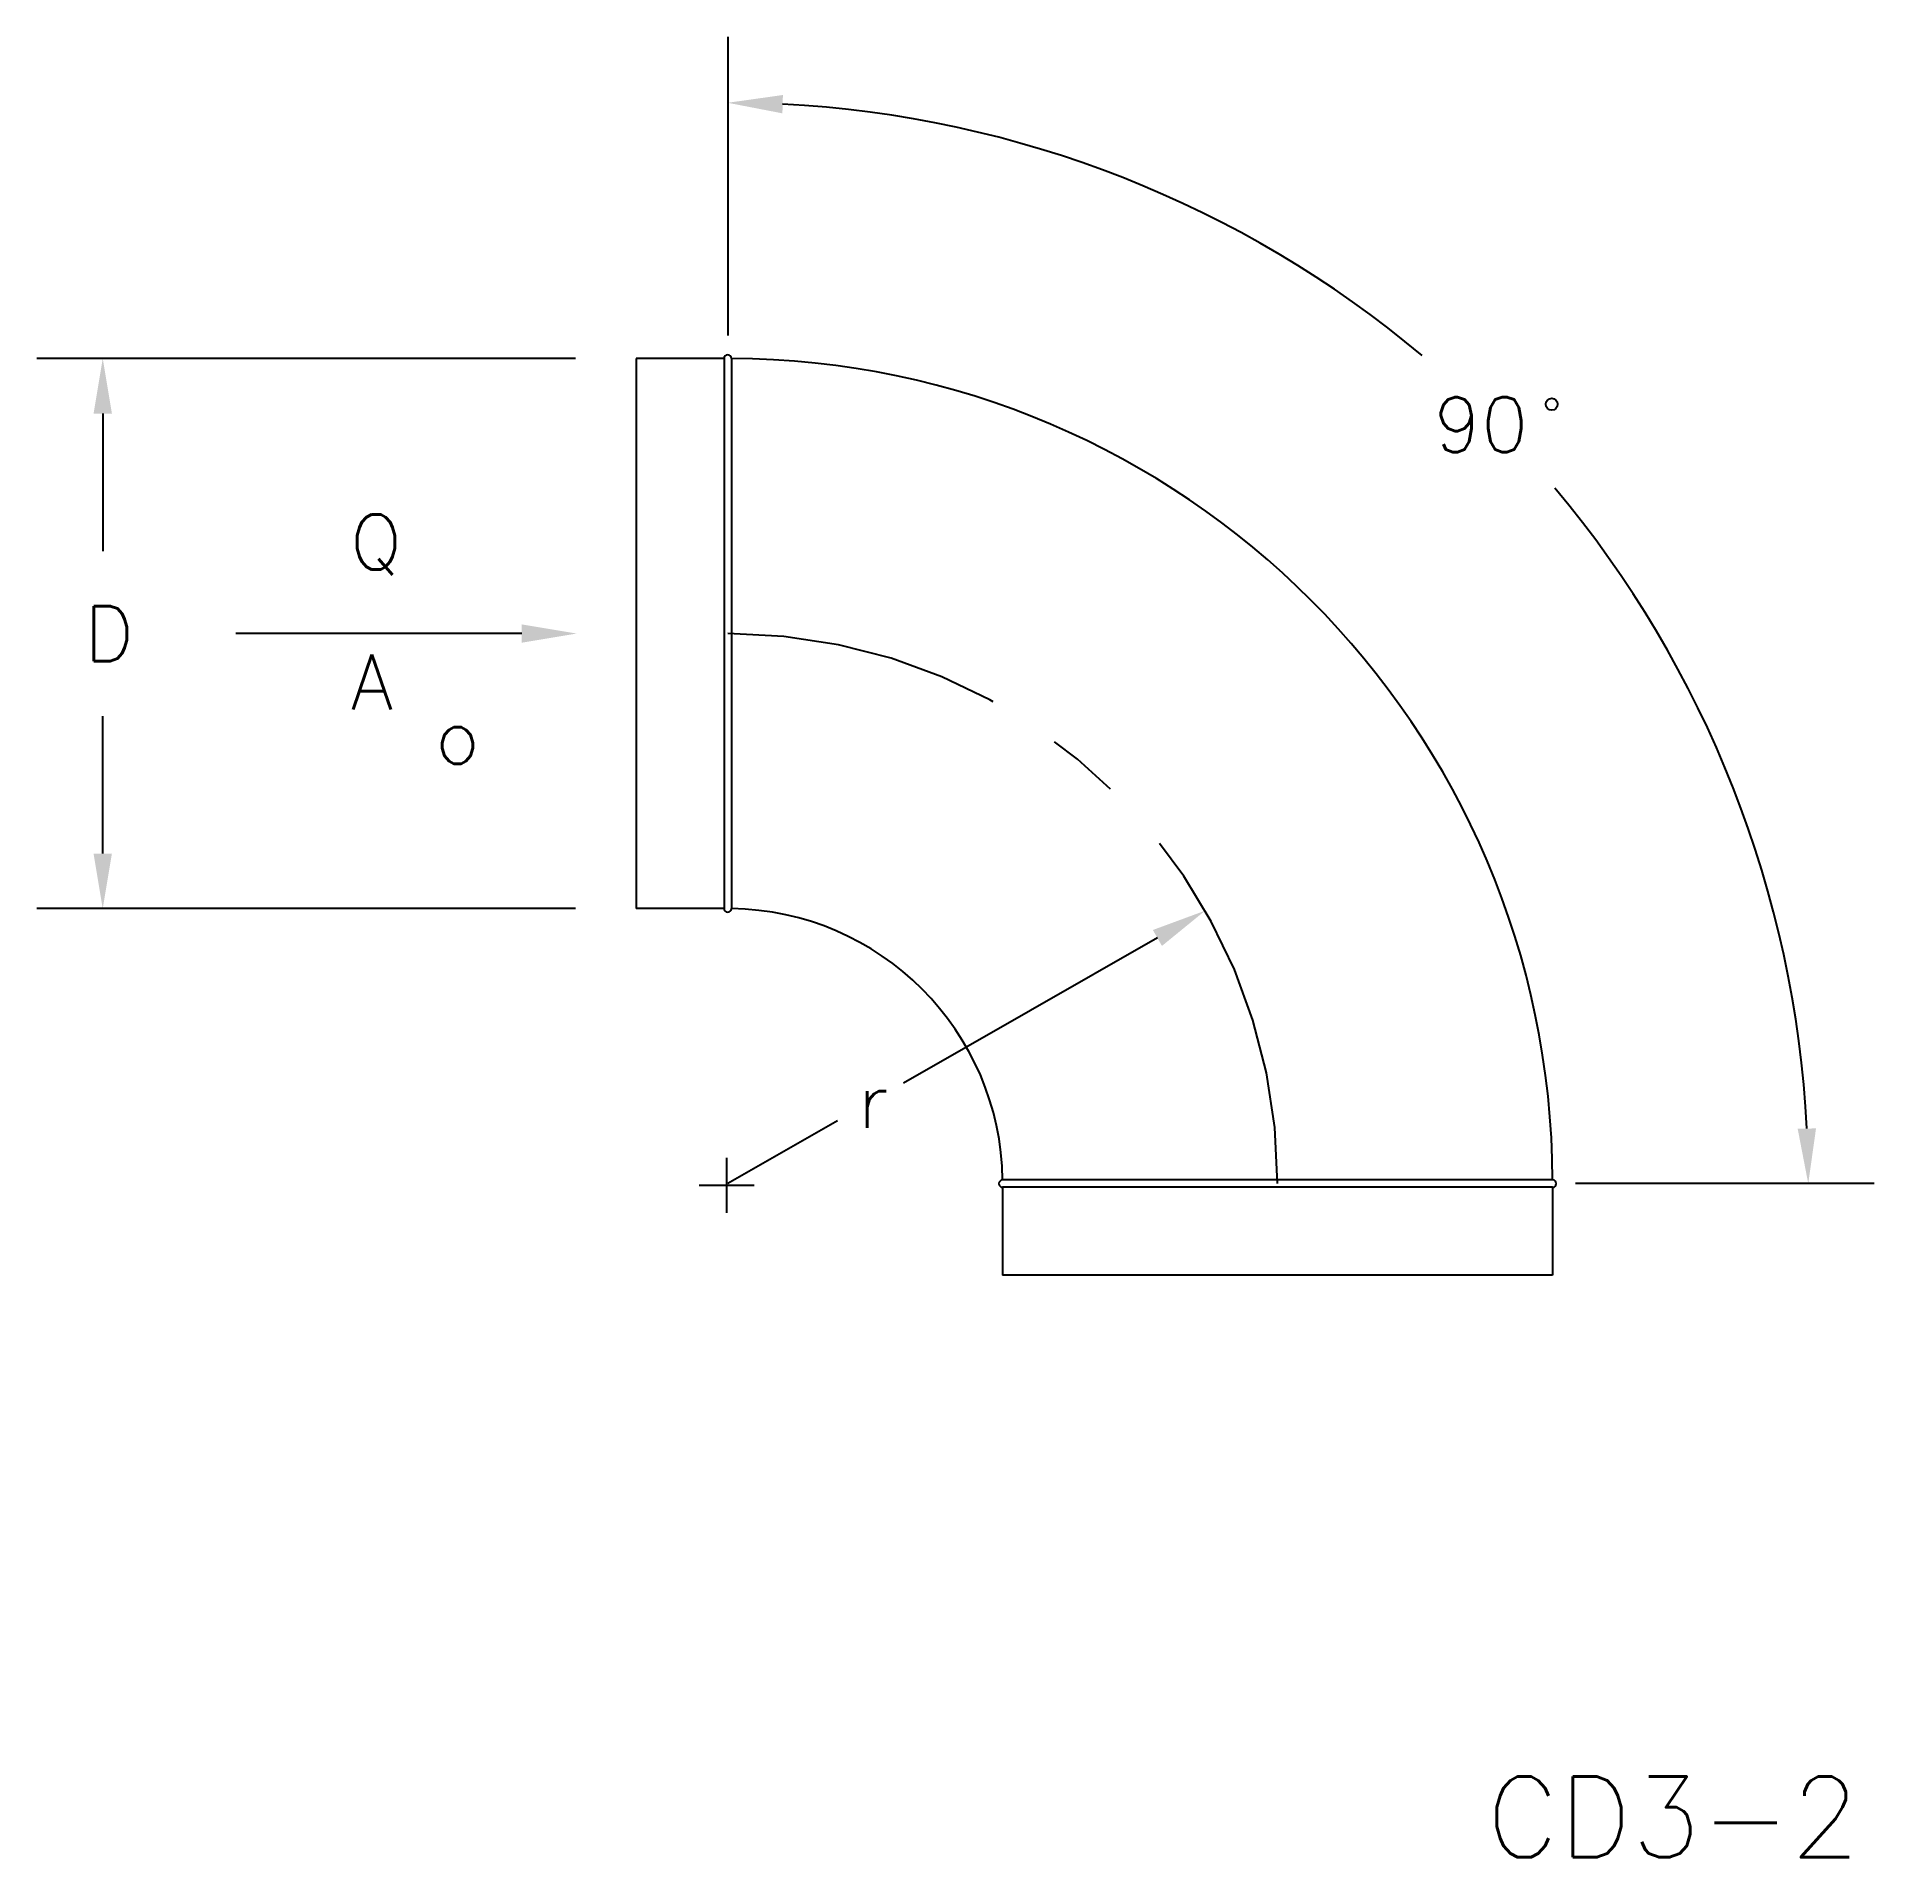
# Model space of a CAD drawing. Extents: x 3.51 to 8.53, y 1.76 to 6.72.
import ezdxf
from ezdxf.enums import TextEntityAlignment as Align

# ---------------------------------------------------------------- set-up
doc = ezdxf.new("R2010")
doc.units = 0
doc.header["$LTSCALE"] = 0.8
doc.header["$MEASUREMENT"] = 0
doc.linetypes.add('CENTER', pattern=[2, 1.25, -0.25, 0.25, -0.25])
doc.layers.get('0').update_dxf_attribs({"linetype": 'CONTINUOUS'})
doc.layers.add('NUMBER', color=7, linetype='CONTINUOUS')
doc.styles.add('ROMANS', font='romans')

msp = doc.modelspace()

# ---------------------------------------------------------------- linework, layer by layer
for p, q in [((5.399, 6.7196), (5.399, 5.9048)), ((4.9838, 5.8423), (3.5144, 5.8423)), ((5.149, 5.8423), (5.149, 4.3423)), ((5.389, 5.8423), (5.149, 5.8423)), ((5.389, 5.8423), (5.389, 4.3423)), ((5.409, 5.8423), (5.409, 4.3423)), ((3.6944, 5.6923), (3.6944, 5.3173)), ((4.8372, 5.0923), (4.0576, 5.0923)), ((3.6944, 4.4923), (3.6944, 4.8673)), ((4.9838, 4.3423), (3.5144, 4.3423)), ((5.389, 4.3423), (5.149, 4.3423)), ((6.5711, 4.2622), (5.8788, 3.8666)), ((5.6988, 3.7637), (5.399, 3.5923)), ((5.3961, 3.6625), (5.3961, 3.5125)), ((5.4711, 3.5875), (5.3211, 3.5875)), ((7.649, 3.6023), (6.149, 3.6023)), ((6.149, 3.5823), (6.149, 3.3423)), ((7.649, 3.5823), (6.149, 3.5823)), ((7.649, 3.5823), (7.649, 3.3423)), ((8.5263, 3.5923), (7.7115, 3.5923)), ((7.649, 3.3423), (6.149, 3.3423))]:
    msp.add_line(p, q)
msp.add_circle((7.6466, 5.7176), 0.0161)
for centre, radius, start, end in [((5.399, 3.5923), 2.9473, 50.0173, 87.0837), ((5.399, 5.8423), 0.01, 0, 180), ((5.399, 3.5923), 2.25, 0.2546, 89.7454), ((5.399, 3.5923), 2.9473, 2.9163, 40.0571), ((5.399, 4.3423), 0.01, 180, 0), ((5.399, 3.5923), 0.75, 0.7639, 89.2361), ((6.149, 3.5923), 0.01, 90, 270), ((7.649, 3.5923), 0.01, 270, 90)]:
    msp.add_arc(centre, radius, start, end)
at = {"linetype": 'CENTER'}
msp.add_arc((5.399, 3.5923), 1.5, 0, 90, dxfattribs=at)
for points in [[(5.5483, 6.5108), (5.5496, 6.5608), (5.399, 6.5396)], [(3.7194, 5.6923), (3.6694, 5.6923), (3.6944, 5.8423)], [(4.8372, 5.1173), (4.8372, 5.0673), (4.9872, 5.0923)], [(3.7194, 4.4923), (3.6694, 4.4923), (3.6944, 4.3423)], [(6.5587, 4.2839), (6.5835, 4.2405), (6.7013, 4.3366)], [(8.3175, 3.7417), (8.3675, 3.7429), (8.3463, 3.5923)]]:
    msp.add_solid(points)

# ---------------------------------------------------------------- texts
at = {"style": 'ROMANS'}
for s, p in [('90', (7.3253, 5.5872)), ('Q', (4.3693, 5.267)), ('D', (3.6444, 5.0173)), ('A', (4.3709, 4.8853)), ('o', (4.6009, 4.7373))]:
    msp.add_text(s, height=0.15, dxfattribs=at).set_placement(p)
msp.add_text('r', height=0.15, dxfattribs=at).set_placement((5.7956, 3.819), align=Align.MIDDLE)
at = {"layer": 'NUMBER', "style": 'ROMANS'}
msp.add_text('CD3-2', height=0.22, dxfattribs=at).set_placement((7.4682, 1.7554))

doc.saveas('drawing.dxf')
